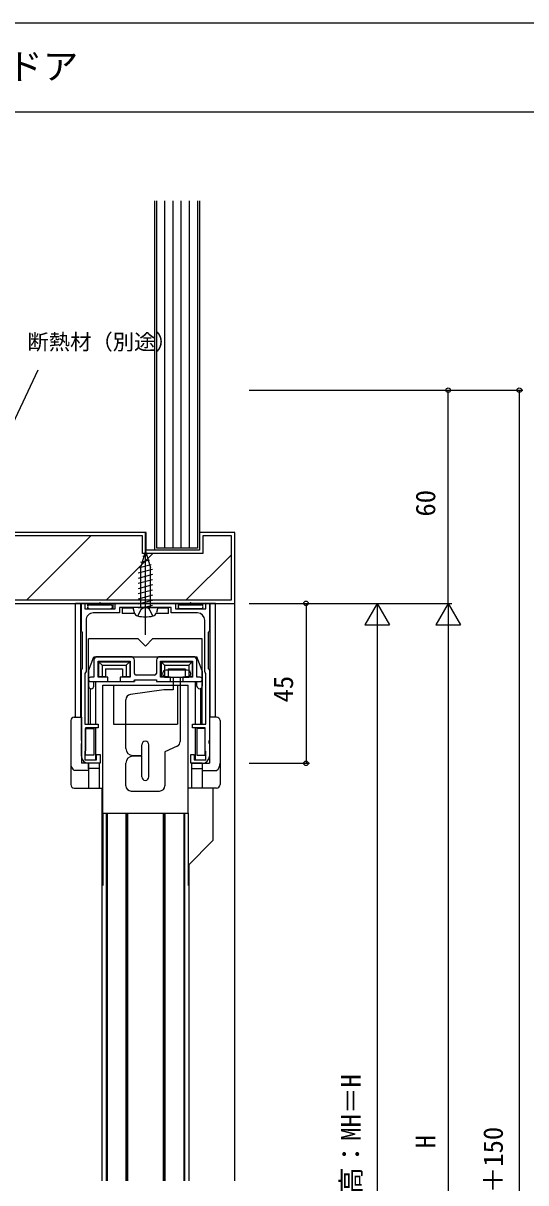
# Model space of a CAD drawing. Units: millimetres, scale not verified. Extents: x -437 to 438, y -344 to 341.
# Drawn here: x -179.4 to -38, y -20.1 to 306.3 of the extents above; entities that cross this region are included whole.
import ezdxf
from ezdxf.enums import TextEntityAlignment as Align

# ---------------------------------------------------------------- set-up
doc = ezdxf.new("R2010")
doc.units = ezdxf.units.MM
doc.header["$LTSCALE"] = 2
for name, color, linetype in [('0-1_USER1', 3, 'Continuous'), ('0-2_YKK_11', 7, 'Continuous'), ('0-4_YKK_12', 2, 'Continuous'), ('0-5_YKK_13', 4, 'Continuous'), ('0-7_YKK_D', 6, 'Continuous'), ('0-8_YKK_ZWAK', 7, 'Continuous'), ('0-9_YSS_K', 3, 'Continuous')]:
    doc.layers.add(name, color=color, linetype=linetype)
doc.styles.add('ＭＳ ゴシック', font='')
doc.styles.get('ＭＳ ゴシック').set_extended_font_data('MS Gothic')

msp = doc.modelspace()

# ---------------------------------------------------------------- linework, layer by layer
at = {"layer": '0-2_YKK_11'}
for points in [[(-163.002, 100.011), (-163.002, 103.492), (-162.852, 103.752), (-162.852, 104.271), (-163.002, 104.531), (-163.002, 124.211), (-162.852, 124.471), (-162.702, 124.731), (-162.702, 134.792), (-162.852, 135.052), (-163.002, 135.311), (-163.002, 143.011), (-162.002, 143.011), (-162.002, 141.511), (-153.502, 141.511), (-153.502, 143.011), (-136.502, 143.011), (-136.502, 141.511), (-128.002, 141.511), (-128.002, 143.011), (-127.002, 143.011), (-127.002, 135.311), (-127.152, 135.052), (-127.302, 134.792), (-127.302, 124.731), (-127.152, 124.471), (-127.002, 124.211)], [(-130.302, 140.311), (-137.702, 140.311), (-137.702, 141.811), (-144.483, 141.811), (-144.743, 141.961), (-145.262, 141.961), (-145.522, 141.811), (-152.302, 141.811), (-152.302, 140.311), (-159.702, 140.311)], [(-161.702, 138.311), (-161.702, 123.811), (-161.852, 123.552), (-162.002, 123.292), (-162.002, 109.011), (-158.252, 109.011), (-158.252, 108.011), (-161.802, 108.011), (-161.802, 101.511), (-162.002, 101.311), (-162.002, 99.011), (-158.752, 99.011), (-158.752, 100.511), (-157.752, 100.511), (-157.752, 98.011), (-161.002, 98.011)], [(-129.002, 98.011), (-132.252, 98.011), (-132.252, 100.511), (-131.252, 100.511), (-131.252, 99.011), (-128.002, 99.011), (-128.002, 101.311), (-128.202, 101.511), (-128.202, 108.011), (-131.752, 108.011), (-131.752, 109.011), (-128.002, 109.011), (-128.002, 123.292), (-128.152, 123.552), (-128.302, 123.811), (-128.302, 138.311)], [(-127.002, 124.211), (-127.002, 104.531), (-127.152, 104.271), (-127.152, 103.752), (-127.002, 103.492), (-127.002, 100.011)]]:
    msp.add_lwpolyline(points, dxfattribs=at)
for centre, start, end in [((-159.702, 138.311), 89.99998, 180.00002), ((-130.302, 138.311), 0, 89.99998), ((-161.002, 100.011), 180.00002, 270), ((-129.002, 100.011), 270, 0)]:
    msp.add_arc(centre, 2, start, end, dxfattribs=at)
at = {"layer": '0-4_YKK_12'}
for p, q in [((-157.251, 91.011), (-157.251, -19.489)), ((-155.986, 84.011), (-155.986, -19.489)), ((-155.78, 84.011), (-155.78, -19.489)), ((-150.501, 84.011), (-150.501, -19.489)), ((-150.301, 84.011), (-150.301, -19.489)), ((-150.001, 84.011), (-150.001, -19.489)), ((-140.001, 84.011), (-140.001, -19.489)), ((-139.701, 84.011), (-139.701, -19.489)), ((-139.501, 84.011), (-139.501, -19.489)), ((-134.221, 84.011), (-134.221, -19.489)), ((-134.016, 84.011), (-134.016, -19.489)), ((-132.751, 69.513), (-132.751, -19.489))]:
    msp.add_line(p, q, dxfattribs=at)
at = {"layer": '0-5_YKK_13'}
for p, q in [((-145.002, 134.211), (-145.002, 162.811)), ((-145.002, 157.811), (-146.402, 152.983)), ((-145.002, 157.811), (-143.602, 152.983)), ((-143.381, 153.898), (-147.002, 152.927)), ((-143.922, 155.202), (-146.353, 154.551)), ((-144.462, 156.507), (-145.678, 156.181)), ((-143.002, 152.55), (-147.002, 151.478)), ((-143.002, 151.1), (-147.002, 150.029)), ((-146.402, 152.983), (-146.402, 141.811)), ((-143.602, 141.811), (-143.602, 152.983)), ((-143.002, 149.651), (-147.002, 148.579)), ((-143.002, 148.202), (-147.002, 147.13)), ((-143.002, 146.752), (-147.002, 145.68)), ((-143.002, 145.303), (-147.002, 144.231)), ((-143.002, 143.853), (-147.002, 142.782)), ((-164.702, 111.011), (-164.702, 143.011)), ((-125.302, 143.011), (-164.702, 143.011)), ((-163.202, 111.011), (-163.202, 143.011)), ((-161.202, 142.29), (-161.202, 143.011)), ((-160.702, 142.611), (-154.802, 142.611)), ((-160.702, 141.511), (-154.802, 141.511)), ((-157.702, 143.311), (-158.002, 143.011)), ((-157.702, 143.311), (-157.402, 143.011)), ((-154.202, 141.611), (-154.486, 141.611)), ((-154.202, 143.011), (-154.202, 141.611)), ((-148.494, 141.711), (-151.502, 141.711)), ((-151.502, 141.711), (-151.502, 140.211)), ((-148.502, 141.811), (-148.126, 140.405)), ((-147.002, 141.811), (-148.502, 141.811)), ((-147.102, 139.46), (-146.152, 141.408)), ((-147.002, 141.811), (-143.002, 141.811)), ((-146.402, 141.811), (-143.602, 141.811)), ((-146.152, 141.408), (-145.002, 142.019)), ((-143.002, 142.404), (-145.214, 141.811)), ((-143.852, 141.408), (-145.002, 142.019)), ((-142.902, 139.46), (-143.852, 141.408)), ((-143.002, 141.811), (-141.502, 141.811)), ((-141.502, 141.811), (-141.879, 140.405)), ((-138.502, 141.711), (-141.511, 141.711)), ((-138.502, 140.211), (-138.502, 141.711)), ((-129.002, 141.511), (-136.002, 141.511)), ((-135.802, 143.011), (-135.802, 141.611)), ((-135.802, 141.611), (-135.519, 141.611)), ((-135.202, 142.611), (-129.302, 142.611)), ((-135.202, 141.511), (-129.302, 141.511)), ((-132.302, 143.311), (-132.602, 143.011)), ((-132.302, 143.311), (-132.002, 143.011)), ((-128.986, 141.611), (-128.802, 141.611)), ((-128.802, 142.29), (-128.802, 143.011)), ((-128.802, 141.611), (-128.802, 141.832)), ((-126.802, 111.011), (-126.802, 143.011)), ((-125.302, 111.011), (-125.302, 143.011)), ((-148.057, 140.211), (-151.502, 140.211)), ((-138.502, 140.211), (-141.931, 140.211)), ((-161.002, 109.011), (-161.002, 133.011)), ((-147.002, 133.011), (-161.002, 133.011)), ((-145.002, 131.011), (-147.002, 133.011)), ((-145.002, 131.011), (-143.002, 133.011)), ((-129.002, 133.011), (-143.002, 133.011)), ((-129.002, 109.011), (-129.002, 133.011)), ((-161.002, 124.011), (-159.502, 128.011)), ((-159.502, 128.011), (-130.502, 128.011)), ((-149.102, 128.011), (-158.502, 128.011)), ((-131.502, 128.011), (-140.902, 128.011)), ((-129.002, 124.011), (-130.502, 128.011)), ((-159.502, 127.011), (-159.502, 122.211)), ((-158.302, 126.711), (-149.302, 126.711)), ((-158.302, 122.211), (-158.302, 126.711)), ((-158.202, 126.611), (-157.202, 125.611)), ((-158.202, 126.611), (-158.202, 122.311)), ((-158.202, 126.611), (-149.402, 126.611)), ((-157.202, 125.611), (-157.202, 122.311)), ((-157.202, 125.611), (-150.402, 125.611)), ((-156.202, 124.611), (-151.402, 124.611)), ((-151.402, 124.611), (-151.402, 122.311)), ((-149.402, 126.611), (-150.402, 125.611)), ((-150.402, 125.611), (-150.402, 122.311)), ((-149.402, 126.611), (-149.402, 122.311)), ((-149.302, 126.711), (-149.302, 122.211)), ((-148.102, 123.311), (-148.102, 127.011)), ((-141.902, 127.011), (-141.902, 123.311)), ((-140.702, 126.711), (-131.702, 126.711)), ((-140.702, 122.211), (-140.702, 126.711)), ((-140.602, 126.611), (-131.802, 126.611)), ((-140.602, 126.611), (-139.602, 125.611)), ((-140.602, 126.611), (-140.602, 122.311)), ((-139.602, 125.611), (-132.802, 125.611)), ((-139.602, 125.611), (-139.602, 122.311)), ((-133.202, 124.211), (-139.202, 124.211)), ((-138.572, 124.611), (-133.802, 124.611)), ((-138.572, 124.611), (-138.572, 122.311)), ((-133.802, 124.611), (-133.802, 122.311)), ((-131.802, 126.611), (-132.802, 125.611)), ((-132.802, 125.611), (-132.802, 122.311)), ((-131.702, 126.711), (-131.702, 122.211)), ((-130.502, 122.211), (-130.502, 127.011)), ((-161.002, 124.011), (-161.002, 119.761)), ((-159.502, 122.211), (-160.402, 122.211)), ((-160.402, 121.011), (-155.552, 121.011)), ((-159.502, 119.761), (-159.502, 121.011)), ((-159.502, 121.011), (-148.102, 121.011)), ((-159.002, 121.011), (-159.002, 109.011)), ((-155.552, 122.211), (-158.302, 122.211)), ((-155.552, 121.011), (-155.552, 122.211)), ((-152.052, 122.211), (-152.052, 121.011)), ((-149.302, 122.211), (-152.052, 122.211)), ((-152.052, 121.011), (-148.602, 121.011)), ((-149.402, 122.311), (-151.402, 122.311)), ((-148.102, 121.511), (-148.102, 121.011)), ((-148.102, 121.511), (-141.902, 121.511)), ((-148.102, 121.511), (-141.902, 121.511)), ((-142.402, 122.811), (-147.602, 122.811)), ((-141.902, 121.511), (-141.902, 121.011)), ((-141.902, 121.011), (-130.502, 121.011)), ((-141.402, 121.011), (-137.952, 121.011)), ((-137.952, 122.211), (-140.702, 122.211)), ((-138.572, 122.311), (-140.602, 122.311)), ((-139.202, 122.211), (-133.202, 122.211)), ((-137.952, 121.011), (-137.952, 122.211)), ((-137.202, 122.211), (-137.202, 118.711)), ((-135.202, 122.211), (-135.202, 104.168)), ((-134.452, 122.211), (-134.452, 121.011)), ((-131.702, 122.211), (-134.452, 122.211)), ((-134.452, 121.011), (-129.602, 121.011)), ((-131.002, 121.011), (-131.002, 109.011)), ((-129.602, 122.211), (-130.502, 122.211)), ((-130.502, 119.761), (-130.502, 121.011)), ((-129.002, 124.011), (-129.002, 119.761)), ((-160.502, 119.054), (-160.502, 109.011)), ((-157.002, 84.011), (-157.002, 120.011)), ((-157.002, 120.011), (-133.002, 120.011)), ((-154.002, 120.011), (-154.002, 109.011)), ((-139.805, 118.697), (-149.209, 117.391)), ((-137.202, 118.711), (-139.599, 118.711)), ((-136.002, 120.011), (-136.002, 109.011)), ((-133.002, 84.011), (-133.002, 120.011)), ((-129.502, 119.054), (-129.502, 109.011)), ((-150.502, 102.211), (-150.502, 115.905)), ((-165.002, 111.011), (-163.002, 111.011)), ((-163.002, 111.011), (-163.002, 98.011)), ((-127.002, 111.011), (-127.002, 98.011)), ((-125.002, 111.011), (-127.002, 111.011)), ((-166.002, 110.011), (-166.002, 92.011)), ((-161.802, 107.761), (-159.502, 107.761)), ((-161.802, 100.261), (-161.802, 107.761)), ((-159.502, 107.761), (-159.502, 100.261)), ((-159.002, 108.011), (-159.002, 99.016)), ((-154.002, 109.011), (-136.002, 109.011)), ((-131.002, 108.011), (-131.002, 99.016)), ((-130.502, 107.761), (-130.502, 100.261)), ((-128.202, 107.761), (-130.502, 107.761)), ((-128.202, 100.261), (-128.202, 107.761)), ((-124.002, 110.011), (-124.002, 92.011)), ((-146.002, 100.211), (-146.002, 103.211)), ((-144.002, 94.211), (-144.002, 103.211)), ((-136.07, 102.808), (-139.502, 101.211)), ((-139.502, 101.211), (-139.502, 91.711)), ((-158.002, 98.011), (-163.002, 98.011)), ((-159.502, 100.261), (-161.802, 100.261)), ((-161.002, 98.011), (-161.002, 91.011)), ((-161.002, 96.411), (-161.002, 98.011)), ((-158.002, 98.011), (-158.002, 91.011)), ((-150.502, 91.711), (-150.502, 98.011)), ((-148.502, 100.211), (-146.002, 100.211)), ((-146.002, 100.011), (-148.502, 100.011)), ((-146.002, 94.211), (-146.002, 100.011)), ((-132.002, 98.011), (-132.002, 91.011)), ((-132.002, 98.011), (-127.002, 98.011)), ((-130.502, 100.261), (-128.202, 100.261)), ((-129.002, 98.011), (-129.002, 91.011)), ((-161.002, 96.011), (-165.002, 96.011)), ((-158.002, 96.511), (-161.002, 96.511)), ((-132.002, 96.511), (-129.002, 96.511)), ((-129.002, 96.011), (-125.002, 96.011)), ((-165.002, 91.011), (-158.002, 91.011)), ((-164.002, 91.011), (-157.002, 91.011)), ((-149.002, 90.211), (-141.002, 90.211)), ((-126.002, 91.011), (-133.002, 91.011)), ((-125.002, 91.011), (-132.002, 91.011)), ((-126.002, 91.011), (-126.002, 76.261)), ((-157.002, 84.011), (-157.002, 63.595)), ((-157.002, 84.011), (-133.002, 84.011)), ((-133.002, 84.011), (-133.002, 63.595)), ((-126.002, 76.261), (-133.002, 69.261))]:
    msp.add_line(p, q, dxfattribs=at)
for points in [[(-161.019, 141.611), (-161.202, 141.611), (-161.202, 141.832)], [(-156.202, 124.611), (-156.202, 122.311), (-158.202, 122.311)], [(-131.802, 126.611), (-131.802, 122.311), (-133.802, 122.311)]]:
    msp.add_lwpolyline(points, dxfattribs=at)
for centre, radius, start, end in [((-160.702, 142.061), 0.55, 90, 270), ((-154.802, 142.061), 0.55, 270, 90), ((-146.87, 140.741), 1.3, 195, 255.9647), ((-143.135, 140.741), 1.3, 284.0353, 345), ((-135.202, 142.061), 0.55, 90, 270), ((-129.302, 142.061), 0.55, 270, 90), ((-145.002, 148.211), 9, 255.9647, 284.0353), ((-158.502, 127.011), 1, 90, 180), ((-149.102, 127.011), 1, 0, 90), ((-140.902, 127.011), 1, 90, 180), ((-131.502, 127.011), 1, 0, 90), ((-139.202, 123.211), 1, 90, 270), ((-133.202, 123.211), 1, 270, 90), ((-160.402, 121.611), 0.6, 90, 270), ((-148.602, 121.511), 0.5, 270, 360), ((-147.602, 123.311), 0.5, 180, 270), ((-142.402, 123.311), 0.5, 270, 0), ((-141.402, 121.511), 0.5, 179.99999, 270), ((-129.602, 121.611), 0.6, 270, 90), ((-160.252, 119.761), 0.75, 180, 360), ((-139.599, 117.211), 1.5, 90, 97.90716), ((-129.752, 119.761), 0.75, 180, 360), ((-149.002, 115.905), 1.5, 97.90716, 180), ((-165.002, 110.011), 1, 90, 180), ((-125.002, 110.011), 1, 0, 90), ((-148.502, 102.211), 2, 180, 270), ((-145.002, 103.211), 1, 90, 180), ((-145.002, 103.211), 1, 0, 90), ((-136.702, 104.168), 1.5, 294.94391, 0), ((-163.725, 97.9), 2.28, 177.20509, 235.92501), ((-148.502, 98.011), 2, 90, 180), ((-126.28, 97.9), 2.28, 304.07499, 2.79491), ((-165.002, 92.011), 1, 180, 270), ((-149.002, 91.711), 1.5, 180, 270), ((-145.002, 94.211), 1, 180, 270), ((-145.002, 94.211), 1, 270, 0), ((-141.002, 91.711), 1.5, 270, 0), ((-125.002, 92.011), 1, 270, 360)]:
    msp.add_arc(centre, radius, start, end, dxfattribs=at)
at = {"layer": '0-7_YKK_D'}
for p, q in [((-115.802, 203.012), (-58.802, 203.012)), ((-115.802, 203.012), (-38.802, 203.012)), ((-59.802, 143.012), (-59.802, 203.012)), ((-39.802, 203.012), (-39.802, -246.7)), ((-115.802, 143.012), (-78.802, 143.012)), ((-115.802, 143.012), (-98.803, 143.012)), ((-115.802, 143.012), (-58.802, 143.012)), ((-115.802, 143.012), (-58.802, 143.012)), ((-99.803, 143.012), (-99.802, 98.012)), ((-79.802, 143.012), (-83.302, 136.949)), ((-79.802, 143.012), (-76.302, 136.949)), ((-79.802, 143.012), (-79.802, 130.887)), ((-59.802, 143.012), (-63.302, 136.949)), ((-59.802, 143.012), (-56.302, 136.949)), ((-59.802, 143.012), (-59.802, 130.887)), ((-83.302, 136.949), (-76.302, 136.949)), ((-79.802, 136.012), (-79.802, -149.7)), ((-63.302, 136.949), (-56.302, 136.949)), ((-59.802, 136.012), (-59.802, -149.7)), ((-115.802, 98.012), (-98.802, 98.012))]:
    msp.add_line(p, q, dxfattribs=at)
msp.add_lwpolyline([(-189.806, 177.651), (-188.722, 179.959), (-175.205, 208.724)], dxfattribs=at)
for centre in [(-59.802, 203.012), (-39.802, 203.012), (-99.803, 143.012), (-99.802, 98.012)]:
    msp.add_circle(centre, 0.637, dxfattribs=at)
at = {"layer": '0-8_YKK_ZWAK'}
for p, q in [((438.2, 306.3), (-436.8, 306.3)), ((438.2, 281.3), (-436.8, 281.3))]:
    msp.add_line(p, q, dxfattribs=at)
at = {"layer": '0-9_YSS_K'}
for p, q in [((-139.506, 158.511), (-139.506, 256.298)), ((-137.206, 158.511), (-137.206, 256.298)), ((-134.906, 158.511), (-134.906, 256.298)), ((-132.606, 158.511), (-132.606, 256.298)), ((-178.388, 144.011), (-160.388, 162.011)), ((-155.937, 144.011), (-142.937, 157.011)), ((-133.487, 144.011), (-120.806, 156.692)), ((-119.806, -19.472), (-119.806, 143.011))]:
    msp.add_line(p, q, dxfattribs=at)
for points in [[(-129.806, 256.298), (-129.806, 158.011), (-142.306, 158.011), (-142.306, 256.298)], [(-130.306, 256.298), (-130.306, 158.511), (-141.806, 158.511), (-141.806, 256.298)]]:
    msp.add_lwpolyline(points, dxfattribs=at)
for points in [[(-204.806, 163.011), (-204.806, 146.011), (-189.806, 146.011), (-189.806, 143.011), (-119.806, 143.011), (-119.806, 163.011), (-129.806, 163.011), (-129.806, 158.011), (-144.806, 158.011), (-144.806, 163.011)], [(-203.806, 162.011), (-203.806, 147.011), (-188.806, 147.011), (-188.806, 144.011), (-120.806, 144.011), (-120.806, 162.011), (-128.806, 162.011), (-128.806, 157.011), (-145.806, 157.011), (-145.806, 162.011)]]:
    msp.add_lwpolyline(points, close=True, dxfattribs=at)

# ---------------------------------------------------------------- texts
at = {"layer": '0-1_USER1', "style": 'ＭＳ ゴシック'}
msp.add_text('ビューネットAF型 片開きドア', height=7.331, dxfattribs=at).set_placement((-298.822, 288.289), align=Align.BOTTOM_LEFT)
at = {"layer": '0-7_YKK_D', "style": 'ＭＳ ゴシック'}
msp.add_text('断熱材（別途）', height=4.399, dxfattribs=at).set_placement((-178.18, 213.082), align=Align.BOTTOM_LEFT)
for s, p in [('60', (-61.802, 167.45)), ('45', (-101.802, 115.142)), ('網戸出来高：MH＝H', (-82.782, -53.208)), ('躯体開口高＝H＋150', (-42.782, -71.766)), ('H', (-61.802, -10.338))]:
    msp.add_text(s, height=5.499, rotation=90, dxfattribs=at).set_placement(p, align=Align.BOTTOM_LEFT)

doc.saveas('drawing.dxf')
